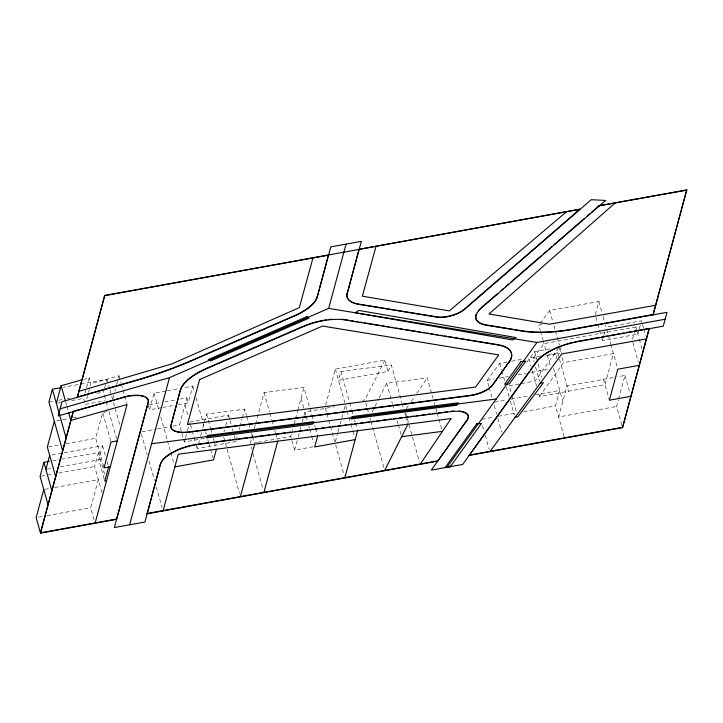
<?xml version="1.0" encoding="UTF-8"?>
<svg xmlns="http://www.w3.org/2000/svg" width="723" height="723" viewBox="0 0 723 723"><rect width="100%" height="100%" fill="white"/><g stroke="black" fill="none" stroke-linecap="round" stroke-linejoin="round"><path stroke-width="0.54" stroke-dasharray="3.62 2.71" d="M84.754 402.377L83.633 398.382L84.808 394.044M85.097 392.96L86.272 388.622M86.57 387.537L89.218 377.768L83.814 379.295M86.778 398.942L88.251 393.52M88.549 392.435L90.013 387.013M90.312 385.928L90.899 383.75L89.218 377.768M104.356 388.929L103.488 392.119L105.892 400.678M104.645 387.862L106.082 382.539M106.371 381.473L106.95 379.34L63.299 387.257M103.705 466.796L95.689 438.31L102.684 412.499L110.691 440.994M112.887 398.355L113.755 395.129M114.921 390.836L115.508 388.685M116.665 384.392L118.12 379.024M118.409 377.948L118.997 375.797L90.899 383.75M101.997 492.661L94.641 466.498L98.445 452.453L62.431 458.978M51.875 454.975L102.594 445.775L98.789 459.828L104.464 480.018M94.08 519.674L90.718 507.727L98.328 479.629L54.677 487.537M161.708 407.627L149.544 409.833L154.071 393.122L166.236 390.917M204.293 438.4L184.374 442.006L179.566 424.889L186.877 397.876L180.235 399.087M178.31 404.618L188.26 402.819L192.788 386.1L183.94 387.709M184.374 442.006L185.224 438.861M185.513 437.813L187.212 431.532M187.501 430.483L189.48 423.145M234.144 435.201L235.933 441.563L197.207 448.576L200.434 436.674M200.732 435.589L201.609 432.345M202.783 428.016L206.552 414.098L244.726 409.11L246.516 415.49M223.949 431.848L224.519 429.751M225.648 425.558L226.787 421.364M227.926 417.171L228.486 415.074L189.769 422.096L195.725 443.28M236.231 440.479L237.695 435.074M239.159 429.661L239.747 427.501M240.036 426.416L242.088 418.843M242.377 417.758L244.726 409.11M250.257 443.714L251.432 439.358M251.731 438.274L253.204 432.833M254.379 428.486L255.264 425.223M255.562 424.13L264.103 392.58L304.012 387.365L309.48 406.805M313.204 446.751L294.604 450.122L290.736 436.376L291.324 434.207M291.622 433.113L292.797 428.766M294.27 423.335L295.156 420.072M295.445 418.988L297.505 411.378M297.804 410.293L304.012 387.365M294.604 450.122L297.84 438.165M298.138 437.081L299.9 430.556M300.199 429.471L300.786 427.302M302.259 421.861L303.732 416.43M304.022 415.345L304.907 412.083L334.451 406.733M325.657 404.961L335.373 369.101L384.862 360.135L388.025 371.387L338.536 380.361L340.931 371.505L391.27 364.916L401.871 402.621M335.382 441.699L337.731 433.005M338.03 431.911L339.792 425.395M340.09 424.311L343.624 411.27M343.913 410.176L345.386 404.744M556.032 359.042L557.713 352.842L548.052 354.595M564.193 436.791L555.517 405.91L559.71 390.402L535.381 394.812M540.054 323.407L549.634 310.447L598.861 301.527L595.246 314.894L597.55 323.118M638.978 330.05L637.858 334.162L602.458 340.578L603.578 336.466M603.85 335.436L605.522 329.263M632.498 339.313L635.842 326.977L543.976 343.624L533.113 358.31L534.026 361.563M621.852 425.241L616.574 406.462L618.31 400.045M618.599 398.979L624.97 375.454L617.469 376.819M639.259 329.019L640.93 322.847M384.862 360.135L364.88 399.918L362.666 400.325M388.025 371.387L391.27 364.916M372.164 412.002L378.644 399.105M379.141 398.111L386.615 383.226L427.329 377.894L433.041 398.21M406.272 408.739L408.748 405.115M411.233 401.482L414.324 396.945M416.8 393.321L427.329 377.894M558.536 348.106L535.183 381.03L519.982 383.786M539.521 396.466L563.524 362.639L613.402 353.592L604.997 384.6L539.521 396.466L538.364 392.354M488.938 386.678L487.166 380.37L499.765 363.344L507.275 361.988M526.597 362.413L534.659 351.64L551.721 348.549M48.92 402.015L54.379 401.021M58.744 400.235L62.015 399.638M67.474 398.653L69.661 398.256M96.945 393.312L102.395 392.318M57.433 403.136L60.714 402.539M71.622 400.56L83.633 398.382M85.314 404.374L104.952 400.813M167.347 390.718L179.512 388.513M542.096 324.528L538.78 325.133L540.217 330.266M56.53 420.858L68.622 418.671M73.014 417.876L77.406 417.081M103.723 412.309L106.832 411.749M149.263 404.699L160.325 402.693M164.754 401.889L175.816 399.882M162.82 407.429L173.882 405.422M511.568 361.211L522.295 359.259M540.542 355.96L528.739 358.093L531.08 366.434M533.113 358.31L536.367 357.713M545.964 355.978L559.828 353.466M48.441 446.877L59.431 444.88M66.019 443.687L95.689 438.31M141.943 431.703L156.331 429.101M157.433 428.893L168.495 426.895M172.924 426.091L179.566 424.889M487.166 380.37L493.8 379.168M499.331 378.165L508.179 376.566M518.129 374.758L525.865 373.357M531.396 372.354L549.091 369.146M52.607 460.759L61.338 459.177M46.968 469.218L53.583 468.025M60.199 466.823L100.434 459.53M518.897 383.985L509.119 385.757L511.523 394.324M41.166 476.195L53.168 474.017M58.626 473.032L94.641 466.498M613.176 377.596L567.022 385.955L558.626 416.963L616.574 406.462M254.632 442.919L256.819 442.521M257.912 442.322L290.736 436.376M494.469 402.232L506.633 400.027M511.062 399.223L528.748 396.014M44.853 489.317L49.218 488.531M481.87 419.259L493.963 417.063M498.355 416.267L517.044 412.878M523.633 411.685L555.517 405.91M38.337 517.216L45.974 515.833M47.067 515.635L90.718 507.727M643.542 328.115L641.482 320.786L606.082 327.203L605.476 325.07M643.832 329.164L645.603 335.436M635.842 326.977L636.999 331.08M637.288 332.11L639.042 338.346M639.331 339.394L641.979 348.802M632.833 342.512L638.328 362.06M624.97 375.454L629.959 393.195M598.861 301.527L601.87 312.228M603.072 316.502L605.178 323.994M606.669 329.299L610.79 343.949M610.763 344.229L617.496 368.161M597.84 324.139L601.021 335.445M601.31 336.466L602.458 340.578M603.524 379.34L609.39 400.208M549.634 310.447L552.688 321.31M553.917 325.657L555.137 330.004M555.445 331.098L559.412 345.223M559.719 346.308L561.554 352.824M559.466 348.206L560.894 353.276M562.06 357.433L563.524 362.639M557.713 352.842L559.213 358.183M559.512 359.25L568.504 391.215M553.511 368.35L562.819 401.464M540.506 331.297L542.819 339.512M543.109 340.542L546.109 351.224M547.329 355.571L550.384 366.425M534.659 351.64L541.861 377.261M535.553 366.995L539.521 381.111M532.255 370.61L536.629 386.181M511.83 395.391L516.638 412.526M499.765 363.344L501.581 369.824M501.889 370.908L504.925 381.699M506.434 387.103L509.173 396.819M510.384 401.138L514.333 415.174M489.227 387.727L491.884 397.18M494.261 405.621L496.656 414.134M497.849 418.391L501.744 432.227M482.566 425.838L484.058 431.161M485.25 435.418L489.146 449.254M434.243 402.485L434.848 404.627M436.05 408.902L436.945 412.11M437.252 413.185L441.762 429.218M405.639 412.688L419.467 461.87M402.169 403.696L403.38 408.007M404.898 413.393L405.504 415.544M405.802 416.62L407.618 423.082M386.615 383.226L392.327 403.533M392.625 404.609L393.827 408.884M397.135 420.641L398.03 423.85M398.337 424.925L401.039 434.541M365.775 403.118L366.977 407.374M367.275 408.441L368.477 412.706M369.968 418.03L370.574 420.171M370.872 421.238L384.094 468.287M340.931 371.505L349.408 401.663M349.715 402.738L351.532 409.2M351.83 410.275L353.041 414.586M354.559 419.973L355.165 422.133M355.463 423.208L357.279 429.67M335.373 369.101L344.79 402.63M345.684 405.802L346.877 410.031M347.167 411.08L348.658 416.367M348.947 417.424L350.438 422.702M350.736 423.759L352.517 430.095M352.815 431.152L354.297 436.439M325.368 408.215L326.588 412.535M326.886 413.619L328.405 419.015M328.712 420.099L330.23 425.504M330.528 426.579L334.785 441.699M335.68 444.898L344.293 475.526M309.787 407.88L311.604 414.36M311.911 415.445L313.122 419.765M314.641 425.16L315.246 427.32M315.553 428.405L317.37 434.885M301.039 398.337L304.311 409.968M304.907 412.083L305.793 415.255M306.091 416.312L307.573 421.59M308.766 425.82L309.363 427.926M309.652 428.983L311.441 435.318M311.73 436.376L313.52 442.72M264.103 392.58L269.571 412.02M269.878 413.104L271.694 419.584M272.002 420.659L273.52 426.064M274.731 430.384L275.336 432.544M275.644 433.619L277.46 440.099M246.814 416.556L248.613 422.937M248.911 424.003L250.104 428.26M251.604 433.574L252.2 435.707M252.499 436.764L254.297 443.154M251.17 446.95L251.776 449.119M252.987 453.438L263.009 489.073M228.486 415.074L229.679 419.313M229.977 420.37L231.17 424.609M232.363 428.847L232.96 430.971M223.705 437.153L239.494 493.33M206.552 414.098L210.438 427.935M210.736 428.992L212.237 434.315M213.43 438.572L214.026 440.696M214.324 441.762L215.825 447.076M192.788 386.1L194.297 391.477M196.114 397.921L204.555 427.962M205.757 432.218L206.353 434.342M207.844 439.665L208.441 441.789M208.748 442.856L210.239 448.17M210.538 449.236L212.933 457.749M186.877 397.876L188.26 402.819M184.952 404.979L187.962 415.68M196.023 444.338L197.207 448.576M154.071 393.122L158.952 410.483M160.777 416.99L167.185 439.774M167.483 440.858L170.538 451.703M170.845 452.788L174.198 464.726M148.152 404.898L149.544 409.833M141.446 434.062L147.203 454.55M149.019 461.012L154.478 480.424M156.295 486.895L162.051 507.374M118.997 375.797L121.084 383.244M121.383 384.311L124.374 394.948M124.672 396.014L126.769 403.461M106.95 379.34L109.625 388.857M109.923 389.914L111.405 395.201M111.704 396.258L112.598 399.421M113.493 402.621L120.072 426.019M106.191 401.744L107.998 408.161M108.902 411.369L116.611 438.816M102.594 445.775L105.883 457.469M107.076 461.717L107.971 464.907M98.445 452.453L104.916 475.472M65.685 401.988L66.606 405.242M66.905 406.326L68.125 410.664"/><path stroke-width="1.08" d="M61.112 387.655L52.381 389.236L48.92 402.015L62.639 450.809M56.349 403.335L61.112 385.721L81.645 379.909M54.333 421.265L47.338 447.076L55.644 476.629M49.336 461.355L43.877 462.34L40.072 476.394L48.034 504.726M45.865 469.417L49.67 455.373M43.76 489.516L36.15 517.614L40.515 533.131L116.593 519.34L148.143 402.259A23.868 9.516 -15.7 0 0 145.675 397.072M172.607 452.291A31.713 12.643 -15.7 0 0 160.452 464.012L144.907 522.033L114.37 527.564L148.224 402.566A23.868 9.516 -15.7 0 0 122.494 397.623L73.339 411.297L40.425 532.824L116.511 519.033M104.745 295.364L77.298 397.334L104.745 295.364L328.576 255.111M40.515 533.131L73.339 411.297M108.567 467.031L104.763 481.084L106.408 480.786M129.634 524.799L169.498 377.641L328.658 308.396L536.954 342.467L665.151 319.232M194.062 375.02A48.577 19.367 -15.7 0 0 180.388 390.013L171.053 425.133A25.124 10.023 -15.7 0 0 189.444 432.155L469.697 395.752A20.108 8.016 -15.7 0 0 492.589 385.232L508.911 362.16A45.513 18.147 -15.7 0 0 507.645 348.197M459.367 411.062A23.696 9.453 -15.7 0 1 466.832 420.397L437.776 461.129L147.14 513.809L160.452 464.012M171.053 425.133L180.388 390.013M216.421 449.209L213.529 459.873L174.803 466.895M240.407 496.574L254.595 444.211M263.913 492.318L277.768 441.184M122.494 397.623L58.183 415.951L62.051 401.681L134.894 380.922A193.701 77.234 -15.7 0 0 192.716 360.307L294.162 316.168A42.106 16.792 -15.7 0 0 317.162 297.252L328.486 254.803M317.162 297.252L330.8 246.895L361.337 241.355L347.212 293.529A38.626 15.4 -15.7 0 0 358.798 304.374L436.927 317.153A18.888 7.528 -15.7 0 0 464.6 309.354L591.269 199.684L605.639 200.434L481.554 307.853A35.038 13.972 -15.7 0 0 486.552 325.278L521.879 331.053A95.174 37.948 -15.7 0 0 573.583 329.245L667.031 312.309L663.271 326.154L578.102 341.599A40.587 16.186 -15.7 0 0 536.412 362.133L462.666 464.437L431.297 470.122L466.832 420.397M328.658 308.396L346.073 244.13M347.212 293.529L359.024 249.272L579.765 209.263L104.835 295.671M317.677 435.969L314.704 446.941L355.183 439.602M344.88 477.641L357.587 430.745M622.53 427.636L649.245 328.378L622.53 427.636L469.155 455.445L529.245 371.658M686.76 189.869L653.086 314.83L686.76 189.869L599.033 205.766L591.36 212.408M384.699 470.42L407.926 424.166M170.782 426.118A25.124 10.023 -15.7 0 0 189.354 431.839L469.616 395.445A20.108 8.016 -15.7 0 0 492.508 384.925L508.911 362.16M446.977 467.284L536.954 342.467M530.528 369.869L536.33 361.825A40.587 16.186 -15.7 0 1 542.846 355.472M347.121 293.222A38.626 15.4 -15.7 0 0 358.716 304.067L436.837 316.846A18.888 7.528 -15.7 0 0 464.509 309.046L579.765 209.263M478.319 310.773A35.038 13.972 -15.7 0 1 481.473 307.546L497.659 293.538M501.066 290.583L503.615 288.378M505.323 286.895L508.73 283.949M510.429 282.476L541.102 255.924M543.66 253.71L547.067 250.764M548.766 249.281L552.173 246.335M553.881 244.862L584.545 218.31M587.103 216.096L589.661 213.881M77.207 397.026L134.803 380.605A193.701 77.234 -15.7 0 0 192.625 359.991L294.071 315.861A42.106 16.792 -15.7 0 0 317.072 296.945M200.931 371.035A48.577 19.367 -15.7 0 1 206.932 368.188L244.898 351.676M246.95 350.782L302.368 326.669A39.259 15.653 -15.7 0 1 304.979 325.585M180.479 390.321A48.577 19.367 -15.7 0 1 207.013 368.504L302.458 326.977A39.259 15.653 -15.7 0 1 344.717 319.909L497.731 344.934A45.513 18.147 -15.7 0 1 509.001 362.467M60.117 408.82L169.498 377.641M70.872 420.425L127.067 404.519L95.084 523.244M686.85 190.176L599.033 205.766M476.665 313.303A35.038 13.972 -15.7 0 0 486.471 324.97L521.789 330.745A95.174 37.948 -15.7 0 0 573.493 328.938L652.996 314.523M574.731 341.943A40.587 16.186 -15.7 0 1 578.011 341.292L587.88 339.503M590.067 339.105L599.927 337.316M602.123 336.918L607.6 335.924M609.796 335.526L619.656 333.737M621.852 333.339L624.039 332.942M626.235 332.553L631.712 331.559M633.899 331.161L648.151 328.576M117.207 440.922L110.99 442.051L104.004 467.862L110.212 466.733M540.126 383.28L543.389 382.693L517.849 416.8L514.939 417.334M639.24 365.314L617.785 369.2L609.39 400.208L630.836 396.321M147.049 513.502L437.695 460.822M469.064 455.129L622.44 427.329M401.636 436.683L442.359 431.36M151.595 443.75L496.204 398.997M199.34 443.958L208.278 442.792M210.51 442.503L213.863 442.069M216.105 441.78L230.628 439.891M232.86 439.602L236.213 439.168M238.445 438.879L247.383 437.713M249.616 437.424L252.969 436.99M255.201 436.701L269.724 434.812M271.965 434.523L279.783 433.511M282.015 433.222L285.368 432.788M287.6 432.49L290.953 432.056M294.306 431.622L296.538 431.333M298.78 431.044L302.133 430.61M304.365 430.321L307.718 429.878M311.071 429.444L313.303 429.155M315.535 428.866L318.888 428.432M321.12 428.143L324.473 427.709M326.706 427.42L330.059 426.977M332.291 426.687L335.644 426.254M337.885 425.964L341.229 425.531M343.47 425.241L346.823 424.808M349.055 424.509L352.408 424.076M354.641 423.786L357.993 423.353M360.226 423.063L363.579 422.63M365.811 422.34L369.164 421.898M371.396 421.608L374.749 421.175M376.981 420.885L380.334 420.452M382.575 420.162L385.919 419.729M388.161 419.439L391.514 418.997M393.746 418.707L397.099 418.274M399.331 417.984L402.684 417.551M404.916 417.261L408.269 416.828M410.501 416.529L413.854 416.096M416.087 415.806L419.439 415.373M421.672 415.083L425.025 414.65M427.266 414.36L430.61 413.918M432.851 413.628L436.204 413.195M438.436 412.905L441.789 412.471M444.021 412.182L447.374 411.749M160.542 464.32A31.713 12.643 -15.7 0 1 198.31 444.41L450.809 411.622A23.696 9.453 -15.7 0 1 466.913 420.705M341.744 319.232A39.259 15.653 -15.7 0 1 344.636 319.593L349.064 320.325M351.288 320.687L353.502 321.048M355.725 321.41L357.939 321.771M360.153 322.133L362.377 322.494M364.591 322.865L380.117 325.404M382.331 325.766L384.546 326.127M386.769 326.489L388.983 326.85M391.197 327.212L393.42 327.573M395.635 327.944L397.858 328.305M400.072 328.667L402.286 329.028M404.509 329.39L415.598 331.206M417.813 331.568L420.027 331.929M422.25 332.291L424.464 332.652M426.678 333.014L428.902 333.384M431.116 333.746L433.33 334.107M435.553 334.469L437.767 334.83M439.991 335.192L442.205 335.553M444.419 335.924L446.642 336.285M448.856 336.647L497.641 344.627A45.513 18.147 -15.7 0 1 499.674 345.016M655.671 305.287L549.462 324.211L488.983 313.999L614.848 203.226M646.57 338.879L561.852 353.918L489.833 451.694M566.172 212.047L449.326 310.881L362.35 296.195L375.978 246.525M450.809 411.622L450.727 411.306A23.696 9.453 -15.7 0 1 453.791 411.007M420.153 464.32L451.125 418.518L178.247 454.198L163.055 510.926M312.969 257.948L299.34 307.618L171.821 363.949L78.924 391.306M61.112 385.721L65.386 400.904M68.739 412.833L70.953 420.732M52.381 389.236L66.1 438.039M43.877 462.34L51.839 490.673M123.281 397.072A23.868 9.516 -15.7 0 1 125.025 396.629M126.769 396.249A23.868 9.516 -15.7 0 1 129.372 395.779M131.071 395.544A23.868 9.516 -15.7 0 1 141.554 395.653M142.359 395.824A23.868 9.516 -15.7 0 1 143.823 396.249M194.776 374.559A48.577 19.367 -15.7 0 1 200.117 371.468M500.641 345.242A45.513 18.147 -15.7 0 1 502.467 345.757M503.325 346.046A45.513 18.147 -15.7 0 1 507.022 347.79M305.865 325.242A39.259 15.653 -15.7 0 1 308.576 324.247M309.489 323.931A39.259 15.653 -15.7 0 1 313.204 322.747M314.134 322.476A39.259 15.653 -15.7 0 1 326.38 319.846M328.215 319.593A39.259 15.653 -15.7 0 1 331.83 319.232M173.484 451.821A31.713 12.643 -15.7 0 1 180.163 448.775M181.184 448.387A31.713 12.643 -15.7 0 1 184.302 447.284M185.359 446.95A31.713 12.643 -15.7 0 1 189.652 445.739M190.727 445.476A31.713 12.643 -15.7 0 1 192.896 444.997M193.972 444.79A31.713 12.643 -15.7 0 1 197.171 444.247M543.551 354.948A40.587 16.186 -15.7 0 1 545.043 353.918M545.82 353.402A40.587 16.186 -15.7 0 1 548.269 351.902M549.128 351.414A40.587 16.186 -15.7 0 1 555.625 348.161M556.611 347.727A40.587 16.186 -15.7 0 1 560.687 346.082M561.735 345.693A40.587 16.186 -15.7 0 1 564.916 344.6M565.775 344.32A40.587 16.186 -15.7 0 1 572.761 342.395M199.62 379.539L187.438 424.5L475.562 387.085L498.753 354.903L322.512 326.073L199.62 379.539M207.853 435.463L206.651 437.84L312.634 424.076L313.836 421.699L207.853 435.463M352.191 416.584L350.989 418.96L456.972 405.196L458.174 402.819L352.191 416.584M520.949 361.545L504.546 384.311L509.308 383.94L525.72 361.184L520.949 361.545M476.701 423.832L445.133 467.618L450.321 466.66L481.464 423.461L476.701 423.832M358.716 310.411L355.21 312.788L512.598 339.964L516.114 337.578L358.716 310.411M306.895 316.674L208.341 359.548L210.51 360.985L309.073 318.111L306.895 316.674M450.321 466.66L450.104 465.883L450.312 466.678"/></g></svg>
